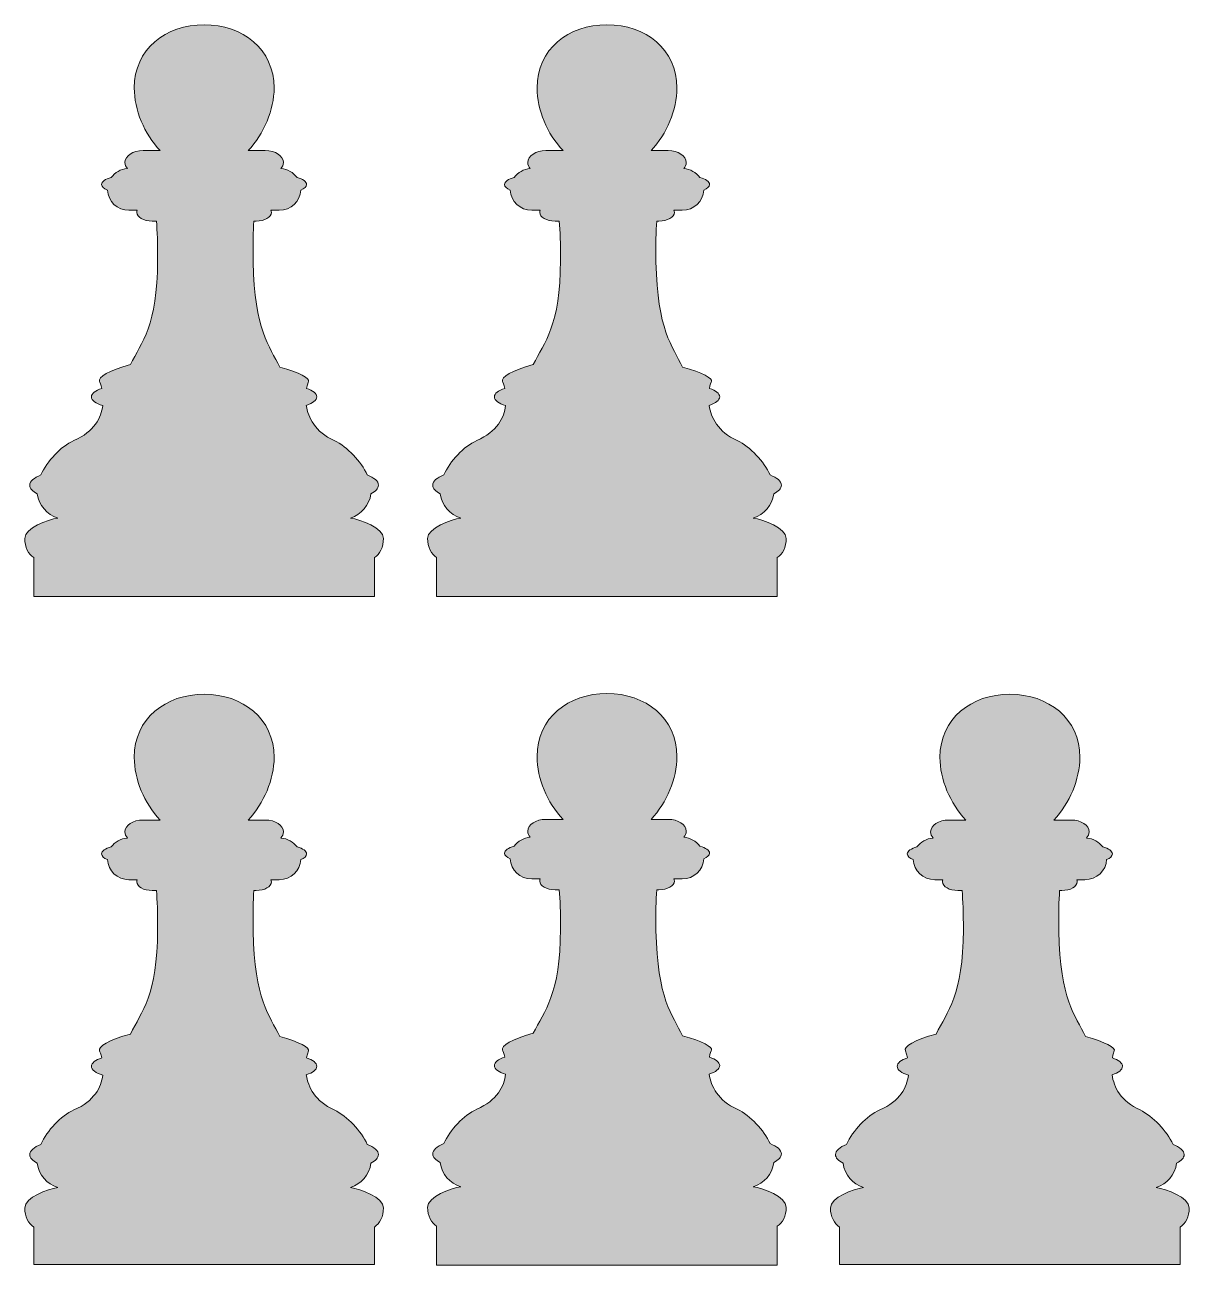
# Model space of a CAD drawing. Header units: inches. Extents: x 492 to 1331, y -1203 to -612.
# Drawn here: x 1212.7 to 1330.6, y -1193.5 to -1068 of the extents above; entities that cross this region are included whole.
import ezdxf

# ---------------------------------------------------------------- set-up
doc = ezdxf.new("R2010")
doc.units = ezdxf.units.IN
doc.header["$MEASUREMENT"] = 0
doc.layers.add('Layer 1', color=7, linetype='Continuous')

msp = doc.modelspace()

# ---------------------------------------------------------------- hatches: boundary and pattern name
at = {"layer": 'Layer 1'}
h = msp.add_hatch(color=7, dxfattribs=at)
h.dxf.hatch_style = 2
edge = h.paths.add_edge_path()
edge.add_spline(control_points=[(1249.03, -1119.92), (1249.03, -1118.88), (1246.71, -1118.01), (1245.68, -1117.86), (1246.78, -1117.53), (1247.6, -1116.57), (1247.76, -1115.41), (1248.24, -1115.16), (1248.52, -1114.86), (1248.52, -1114.54), (1248.52, -1114.14), (1248.09, -1113.78), (1247.39, -1113.5), (1246.75, -1112.12), (1245.4, -1110.68), (1244.05, -1110.02), (1242.1, -1109.14), (1241.41, -1107.71), (1241.22, -1106.46), (1241.87, -1106.25), (1242.28, -1105.94), (1242.28, -1105.6), (1242.28, -1105.27), (1241.88, -1104.96), (1241.25, -1104.75), (1241.32, -1104.37), (1241.41, -1104.11), (1241.45, -1104.04), (1241.62, -1103.76), (1240.54, -1103.13), (1238.53, -1102.59), (1237.5, -1100.46), (1235.97, -1098.87), (1235.84, -1091.94), (1235.81, -1090.19), (1235.84, -1088.84), (1235.91, -1087.81), (1235.91, -1087.81), (1236.14, -1087.81), (1236.14, -1087.81), (1237, -1087.81), (1237.69, -1087.42), (1237.69, -1086.93), (1237.69, -1086.86), (1237.67, -1086.79), (1237.64, -1086.72), (1237.64, -1086.72), (1238.48, -1086.72), (1238.48, -1086.72), (1239.66, -1086.72), (1240.63, -1085.81), (1240.67, -1084.68), (1241.03, -1084.53), (1241.25, -1084.33), (1241.25, -1084.11), (1241.25, -1083.82), (1240.87, -1083.56), (1240.28, -1083.4), (1239.91, -1082.9), (1239.32, -1082.55), (1238.65, -1082.5), (1238.8, -1082.32), (1238.9, -1082.12), (1238.9, -1081.89), (1238.9, -1081.22), (1238.08, -1080.68), (1237.07, -1080.68), (1237.07, -1080.68), (1235.33, -1080.68), (1235.33, -1080.68), (1236.93, -1078.99), (1237.96, -1076.56), (1237.96, -1074.34), (1237.96, -1070.43), (1234.79, -1067.95), (1230.88, -1067.95), (1226.97, -1067.95), (1223.8, -1070.43), (1223.8, -1074.34), (1223.8, -1076.56), (1224.82, -1078.99), (1226.42, -1080.68), (1226.42, -1080.68), (1224.69, -1080.68), (1224.69, -1080.68), (1223.68, -1080.68), (1222.86, -1081.22), (1222.86, -1081.89), (1222.86, -1082.12), (1222.95, -1082.32), (1223.11, -1082.5), (1222.43, -1082.55), (1221.84, -1082.9), (1221.47, -1083.4), (1220.89, -1083.56), (1220.5, -1083.82), (1220.5, -1084.11), (1220.5, -1084.33), (1220.72, -1084.53), (1221.09, -1084.68), (1221.13, -1085.81), (1222.09, -1086.72), (1223.27, -1086.72), (1223.27, -1086.72), (1224.11, -1086.72), (1224.11, -1086.72), (1224.08, -1086.79), (1224.06, -1086.86), (1224.06, -1086.93), (1224.06, -1087.42), (1224.76, -1087.81), (1225.62, -1087.81), (1225.62, -1087.81), (1226.04, -1087.81), (1226.04, -1087.81), (1226.13, -1088.81), (1226.18, -1090.11), (1226.17, -1091.78), (1226.14, -1098.43), (1224.54, -1100.07), (1223.41, -1102.34), (1221.21, -1102.9), (1220.11, -1103.64), (1220.3, -1104.04), (1220.33, -1104.11), (1220.44, -1104.37), (1220.52, -1104.75), (1219.88, -1104.96), (1219.47, -1105.26), (1219.47, -1105.6), (1219.47, -1105.96), (1219.92, -1106.28), (1220.61, -1106.49), (1220.46, -1107.71), (1219.77, -1109.11), (1217.7, -1110.02), (1216.35, -1110.61), (1215, -1112.1), (1214.35, -1113.5), (1213.66, -1113.78), (1213.23, -1114.14), (1213.23, -1114.54), (1213.23, -1114.86), (1213.52, -1115.16), (1213.99, -1115.41), (1214.15, -1116.57), (1214.97, -1117.53), (1216.07, -1117.86), (1215.05, -1118.01), (1212.72, -1118.88), (1212.72, -1119.92), (1212.72, -1120.8), (1213.1, -1121.55), (1213.64, -1121.86), (1213.64, -1121.86), (1213.64, -1125.8), (1213.64, -1125.8), (1213.64, -1125.8), (1248.12, -1125.8), (1248.12, -1125.8), (1248.12, -1125.8), (1248.12, -1121.86), (1248.12, -1121.86), (1248.65, -1121.55), (1249.03, -1120.8), (1249.03, -1119.92)], knot_values=[0, 0, 0, 0, 1, 1, 1, 2, 2, 2, 3, 3, 3, 4, 4, 4, 5, 5, 5, 6, 6, 6, 7, 7, 7, 8, 8, 8, 9, 9, 9, 10, 10, 10, 11, 11, 11, 12, 12, 12, 13, 13, 13, 14, 14, 14, 15, 15, 15, 16, 16, 16, 17, 17, 17, 18, 18, 18, 19, 19, 19, 20, 20, 20, 21, 21, 21, 22, 22, 22, 23, 23, 23, 24, 24, 24, 25, 25, 25, 26, 26, 26, 27, 27, 27, 28, 28, 28, 29, 29, 29, 30, 30, 30, 31, 31, 31, 32, 32, 32, 33, 33, 33, 34, 34, 34, 35, 35, 35, 36, 36, 36, 37, 37, 37, 38, 38, 38, 39, 39, 39, 40, 40, 40, 41, 41, 41, 42, 42, 42, 43, 43, 43, 44, 44, 44, 45, 45, 45, 46, 46, 46, 47, 47, 47, 48, 48, 48, 49, 49, 49, 50, 50, 50, 51, 51, 51, 52, 52, 52, 53, 53, 53, 54, 54, 54, 55, 55, 55, 55], degree=3, periodic=1)
h = msp.add_hatch(color=7, dxfattribs=at)
h.dxf.hatch_style = 2
edge = h.paths.add_edge_path()
edge.add_spline(control_points=[(1289.8, -1119.92), (1289.8, -1118.88), (1287.48, -1118.01), (1286.46, -1117.86), (1287.56, -1117.53), (1288.38, -1116.57), (1288.54, -1115.41), (1289.01, -1115.16), (1289.3, -1114.86), (1289.3, -1114.54), (1289.3, -1114.14), (1288.87, -1113.78), (1288.17, -1113.5), (1287.52, -1112.12), (1286.18, -1110.68), (1284.83, -1110.02), (1282.88, -1109.14), (1282.18, -1107.71), (1282, -1106.46), (1282.65, -1106.25), (1283.06, -1105.94), (1283.06, -1105.6), (1283.06, -1105.27), (1282.66, -1104.96), (1282.02, -1104.75), (1282.09, -1104.37), (1282.18, -1104.11), (1282.23, -1104.04), (1282.39, -1103.76), (1281.32, -1103.13), (1279.3, -1102.59), (1278.28, -1100.46), (1276.74, -1098.87), (1276.61, -1091.94), (1276.58, -1090.19), (1276.61, -1088.84), (1276.69, -1087.81), (1276.69, -1087.81), (1276.91, -1087.81), (1276.91, -1087.81), (1277.77, -1087.81), (1278.47, -1087.42), (1278.47, -1086.93), (1278.47, -1086.86), (1278.45, -1086.79), (1278.42, -1086.72), (1278.42, -1086.72), (1279.25, -1086.72), (1279.25, -1086.72), (1280.44, -1086.72), (1281.4, -1085.81), (1281.44, -1084.68), (1281.81, -1084.53), (1282.03, -1084.33), (1282.03, -1084.11), (1282.03, -1083.82), (1281.64, -1083.56), (1281.06, -1083.4), (1280.69, -1082.9), (1280.1, -1082.55), (1279.42, -1082.5), (1279.58, -1082.32), (1279.67, -1082.12), (1279.67, -1081.89), (1279.67, -1081.22), (1278.85, -1080.68), (1277.84, -1080.68), (1277.84, -1080.68), (1276.11, -1080.68), (1276.11, -1080.68), (1277.71, -1078.99), (1278.73, -1076.56), (1278.73, -1074.34), (1278.73, -1070.43), (1275.56, -1067.95), (1271.65, -1067.95), (1267.74, -1067.95), (1264.57, -1070.43), (1264.57, -1074.34), (1264.57, -1076.56), (1265.6, -1078.99), (1267.2, -1080.68), (1267.2, -1080.68), (1265.46, -1080.68), (1265.46, -1080.68), (1264.45, -1080.68), (1263.63, -1081.22), (1263.63, -1081.89), (1263.63, -1082.12), (1263.73, -1082.32), (1263.88, -1082.5), (1263.21, -1082.55), (1262.62, -1082.9), (1262.25, -1083.4), (1261.66, -1083.56), (1261.28, -1083.82), (1261.28, -1084.11), (1261.28, -1084.33), (1261.5, -1084.53), (1261.86, -1084.68), (1261.9, -1085.81), (1262.87, -1086.72), (1264.05, -1086.72), (1264.05, -1086.72), (1264.89, -1086.72), (1264.89, -1086.72), (1264.85, -1086.79), (1264.84, -1086.86), (1264.84, -1086.93), (1264.84, -1087.42), (1265.53, -1087.81), (1266.39, -1087.81), (1266.39, -1087.81), (1266.82, -1087.81), (1266.82, -1087.81), (1266.91, -1088.81), (1266.96, -1090.11), (1266.95, -1091.78), (1266.92, -1098.43), (1265.32, -1100.07), (1264.19, -1102.34), (1261.99, -1102.9), (1260.88, -1103.64), (1261.08, -1104.04), (1261.11, -1104.11), (1261.21, -1104.37), (1261.3, -1104.75), (1260.65, -1104.96), (1260.25, -1105.26), (1260.25, -1105.6), (1260.25, -1105.96), (1260.69, -1106.28), (1261.39, -1106.49), (1261.24, -1107.71), (1260.55, -1109.11), (1258.48, -1110.02), (1257.13, -1110.61), (1255.77, -1112.1), (1255.13, -1113.5), (1254.43, -1113.78), (1254.01, -1114.14), (1254.01, -1114.54), (1254.01, -1114.86), (1254.29, -1115.16), (1254.77, -1115.41), (1254.93, -1116.57), (1255.75, -1117.53), (1256.85, -1117.86), (1255.82, -1118.01), (1253.5, -1118.88), (1253.5, -1119.92), (1253.5, -1120.8), (1253.88, -1121.55), (1254.41, -1121.86), (1254.41, -1121.86), (1254.41, -1125.8), (1254.41, -1125.8), (1254.41, -1125.8), (1288.89, -1125.8), (1288.89, -1125.8), (1288.89, -1125.8), (1288.89, -1121.86), (1288.89, -1121.86), (1289.43, -1121.55), (1289.8, -1120.8), (1289.8, -1119.92)], knot_values=[0, 0, 0, 0, 1, 1, 1, 2, 2, 2, 3, 3, 3, 4, 4, 4, 5, 5, 5, 6, 6, 6, 7, 7, 7, 8, 8, 8, 9, 9, 9, 10, 10, 10, 11, 11, 11, 12, 12, 12, 13, 13, 13, 14, 14, 14, 15, 15, 15, 16, 16, 16, 17, 17, 17, 18, 18, 18, 19, 19, 19, 20, 20, 20, 21, 21, 21, 22, 22, 22, 23, 23, 23, 24, 24, 24, 25, 25, 25, 26, 26, 26, 27, 27, 27, 28, 28, 28, 29, 29, 29, 30, 30, 30, 31, 31, 31, 32, 32, 32, 33, 33, 33, 34, 34, 34, 35, 35, 35, 36, 36, 36, 37, 37, 37, 38, 38, 38, 39, 39, 39, 40, 40, 40, 41, 41, 41, 42, 42, 42, 43, 43, 43, 44, 44, 44, 45, 45, 45, 46, 46, 46, 47, 47, 47, 48, 48, 48, 49, 49, 49, 50, 50, 50, 51, 51, 51, 52, 52, 52, 53, 53, 53, 54, 54, 54, 55, 55, 55, 55], degree=3, periodic=1)
h = msp.add_hatch(color=7, dxfattribs=at)
h.dxf.hatch_style = 2
edge = h.paths.add_edge_path()
edge.add_spline(control_points=[(1249.03, -1187.66), (1249.03, -1186.62), (1246.7, -1185.75), (1245.68, -1185.6), (1246.78, -1185.27), (1247.6, -1184.31), (1247.76, -1183.15), (1248.24, -1182.9), (1248.52, -1182.6), (1248.52, -1182.28), (1248.52, -1181.88), (1248.09, -1181.52), (1247.39, -1181.24), (1246.75, -1179.86), (1245.4, -1178.42), (1244.05, -1177.76), (1242.1, -1176.88), (1241.41, -1175.45), (1241.22, -1174.2), (1241.87, -1173.99), (1242.28, -1173.68), (1242.28, -1173.34), (1242.28, -1173), (1241.88, -1172.7), (1241.25, -1172.49), (1241.32, -1172.11), (1241.41, -1171.85), (1241.45, -1171.78), (1241.62, -1171.49), (1240.54, -1170.87), (1238.53, -1170.33), (1237.5, -1168.2), (1235.97, -1166.61), (1235.84, -1159.68), (1235.81, -1157.93), (1235.84, -1156.58), (1235.91, -1155.55), (1235.91, -1155.55), (1236.14, -1155.55), (1236.14, -1155.55), (1237, -1155.55), (1237.69, -1155.16), (1237.69, -1154.67), (1237.69, -1154.6), (1237.67, -1154.53), (1237.64, -1154.46), (1237.64, -1154.46), (1238.48, -1154.46), (1238.48, -1154.46), (1239.66, -1154.46), (1240.63, -1153.55), (1240.67, -1152.42), (1241.03, -1152.27), (1241.25, -1152.07), (1241.25, -1151.85), (1241.25, -1151.56), (1240.87, -1151.3), (1240.28, -1151.14), (1239.91, -1150.64), (1239.32, -1150.29), (1238.65, -1150.24), (1238.8, -1150.06), (1238.9, -1149.85), (1238.9, -1149.63), (1238.9, -1148.96), (1238.08, -1148.42), (1237.07, -1148.42), (1237.07, -1148.42), (1235.33, -1148.42), (1235.33, -1148.42), (1236.93, -1146.73), (1237.96, -1144.3), (1237.96, -1142.08), (1237.96, -1138.17), (1234.79, -1135.69), (1230.88, -1135.69), (1226.97, -1135.69), (1223.8, -1138.17), (1223.8, -1142.08), (1223.8, -1144.3), (1224.82, -1146.73), (1226.42, -1148.42), (1226.42, -1148.42), (1224.69, -1148.42), (1224.69, -1148.42), (1223.68, -1148.42), (1222.86, -1148.96), (1222.86, -1149.63), (1222.86, -1149.85), (1222.95, -1150.06), (1223.11, -1150.24), (1222.43, -1150.29), (1221.84, -1150.64), (1221.47, -1151.14), (1220.89, -1151.3), (1220.5, -1151.56), (1220.5, -1151.85), (1220.5, -1152.07), (1220.72, -1152.27), (1221.09, -1152.42), (1221.13, -1153.55), (1222.09, -1154.46), (1223.27, -1154.46), (1223.27, -1154.46), (1224.11, -1154.46), (1224.11, -1154.46), (1224.08, -1154.53), (1224.06, -1154.6), (1224.06, -1154.67), (1224.06, -1155.16), (1224.76, -1155.55), (1225.62, -1155.55), (1225.62, -1155.55), (1226.04, -1155.55), (1226.04, -1155.55), (1226.13, -1156.55), (1226.18, -1157.85), (1226.17, -1159.52), (1226.14, -1166.17), (1224.54, -1167.81), (1223.41, -1170.08), (1221.21, -1170.64), (1220.11, -1171.38), (1220.3, -1171.78), (1220.33, -1171.85), (1220.44, -1172.11), (1220.52, -1172.49), (1219.88, -1172.7), (1219.47, -1173), (1219.47, -1173.34), (1219.47, -1173.7), (1219.92, -1174.02), (1220.61, -1174.23), (1220.46, -1175.45), (1219.77, -1176.85), (1217.7, -1177.76), (1216.35, -1178.35), (1215, -1179.84), (1214.35, -1181.24), (1213.66, -1181.52), (1213.23, -1181.88), (1213.23, -1182.28), (1213.23, -1182.6), (1213.52, -1182.9), (1213.99, -1183.15), (1214.15, -1184.31), (1214.97, -1185.27), (1216.07, -1185.6), (1215.05, -1185.75), (1212.72, -1186.62), (1212.72, -1187.66), (1212.72, -1188.54), (1213.1, -1189.29), (1213.64, -1189.6), (1213.64, -1189.6), (1213.64, -1193.39), (1213.64, -1193.39), (1213.64, -1193.39), (1248.11, -1193.39), (1248.11, -1193.39), (1248.11, -1193.39), (1248.11, -1189.6), (1248.11, -1189.6), (1248.65, -1189.29), (1249.03, -1188.54), (1249.03, -1187.66)], knot_values=[0, 0, 0, 0, 1, 1, 1, 2, 2, 2, 3, 3, 3, 4, 4, 4, 5, 5, 5, 6, 6, 6, 7, 7, 7, 8, 8, 8, 9, 9, 9, 10, 10, 10, 11, 11, 11, 12, 12, 12, 13, 13, 13, 14, 14, 14, 15, 15, 15, 16, 16, 16, 17, 17, 17, 18, 18, 18, 19, 19, 19, 20, 20, 20, 21, 21, 21, 22, 22, 22, 23, 23, 23, 24, 24, 24, 25, 25, 25, 26, 26, 26, 27, 27, 27, 28, 28, 28, 29, 29, 29, 30, 30, 30, 31, 31, 31, 32, 32, 32, 33, 33, 33, 34, 34, 34, 35, 35, 35, 36, 36, 36, 37, 37, 37, 38, 38, 38, 39, 39, 39, 40, 40, 40, 41, 41, 41, 42, 42, 42, 43, 43, 43, 44, 44, 44, 45, 45, 45, 46, 46, 46, 47, 47, 47, 48, 48, 48, 49, 49, 49, 50, 50, 50, 51, 51, 51, 52, 52, 52, 53, 53, 53, 54, 54, 54, 55, 55, 55, 55], degree=3, periodic=1)
h = msp.add_hatch(color=7, dxfattribs=at)
h.dxf.hatch_style = 2
edge = h.paths.add_edge_path()
edge.add_spline(control_points=[(1289.8, -1187.59), (1289.8, -1186.54), (1287.48, -1185.68), (1286.46, -1185.53), (1287.55, -1185.19), (1288.38, -1184.24), (1288.54, -1183.08), (1289.01, -1182.82), (1289.3, -1182.52), (1289.3, -1182.2), (1289.3, -1181.81), (1288.87, -1181.44), (1288.17, -1181.16), (1287.52, -1179.79), (1286.18, -1178.34), (1284.83, -1177.68), (1282.88, -1176.8), (1282.18, -1175.37), (1282, -1174.13), (1282.65, -1173.91), (1283.06, -1173.61), (1283.06, -1173.27), (1283.06, -1172.93), (1282.66, -1172.63), (1282.02, -1172.42), (1282.09, -1172.03), (1282.18, -1171.77), (1282.23, -1171.7), (1282.39, -1171.42), (1281.32, -1170.8), (1279.3, -1170.25), (1278.28, -1168.13), (1276.74, -1166.54), (1276.61, -1159.61), (1276.58, -1157.86), (1276.61, -1156.51), (1276.69, -1155.48), (1276.69, -1155.48), (1276.91, -1155.48), (1276.91, -1155.48), (1277.77, -1155.48), (1278.47, -1155.08), (1278.47, -1154.6), (1278.47, -1154.52), (1278.45, -1154.45), (1278.42, -1154.38), (1278.42, -1154.38), (1279.25, -1154.38), (1279.25, -1154.38), (1280.44, -1154.38), (1281.4, -1153.48), (1281.44, -1152.35), (1281.81, -1152.19), (1282.03, -1151.99), (1282.03, -1151.77), (1282.03, -1151.48), (1281.64, -1151.23), (1281.06, -1151.07), (1280.69, -1150.56), (1280.1, -1150.22), (1279.42, -1150.17), (1279.58, -1149.99), (1279.67, -1149.78), (1279.67, -1149.56), (1279.67, -1148.89), (1278.85, -1148.35), (1277.84, -1148.35), (1277.84, -1148.35), (1276.11, -1148.35), (1276.11, -1148.35), (1277.71, -1146.66), (1278.73, -1144.23), (1278.73, -1142), (1278.73, -1138.09), (1275.56, -1135.62), (1271.65, -1135.62), (1267.74, -1135.62), (1264.57, -1138.09), (1264.57, -1142), (1264.57, -1144.23), (1265.6, -1146.66), (1267.2, -1148.35), (1267.2, -1148.35), (1265.46, -1148.35), (1265.46, -1148.35), (1264.45, -1148.35), (1263.63, -1148.89), (1263.63, -1149.56), (1263.63, -1149.78), (1263.73, -1149.99), (1263.88, -1150.17), (1263.21, -1150.22), (1262.61, -1150.56), (1262.25, -1151.07), (1261.66, -1151.23), (1261.28, -1151.48), (1261.28, -1151.77), (1261.28, -1151.99), (1261.5, -1152.19), (1261.86, -1152.35), (1261.9, -1153.48), (1262.86, -1154.38), (1264.05, -1154.38), (1264.05, -1154.38), (1264.89, -1154.38), (1264.89, -1154.38), (1264.86, -1154.45), (1264.84, -1154.52), (1264.84, -1154.6), (1264.84, -1155.08), (1265.53, -1155.48), (1266.39, -1155.48), (1266.39, -1155.48), (1266.82, -1155.48), (1266.82, -1155.48), (1266.91, -1156.48), (1266.96, -1157.77), (1266.95, -1159.44), (1266.92, -1166.09), (1265.32, -1167.74), (1264.19, -1170), (1261.99, -1170.56), (1260.88, -1171.31), (1261.08, -1171.7), (1261.11, -1171.77), (1261.21, -1172.03), (1261.3, -1172.41), (1260.65, -1172.62), (1260.25, -1172.93), (1260.25, -1173.27), (1260.25, -1173.62), (1260.69, -1173.94), (1261.39, -1174.15), (1261.24, -1175.37), (1260.55, -1176.78), (1258.48, -1177.68), (1257.13, -1178.28), (1255.77, -1179.76), (1255.13, -1181.16), (1254.43, -1181.45), (1254.01, -1181.81), (1254.01, -1182.2), (1254.01, -1182.52), (1254.29, -1182.82), (1254.77, -1183.08), (1254.93, -1184.24), (1255.75, -1185.19), (1256.85, -1185.53), (1255.82, -1185.68), (1253.5, -1186.54), (1253.5, -1187.59), (1253.5, -1188.47), (1253.88, -1189.22), (1254.41, -1189.52), (1254.41, -1189.52), (1254.41, -1193.46), (1254.41, -1193.46), (1254.41, -1193.46), (1288.89, -1193.46), (1288.89, -1193.46), (1288.89, -1193.46), (1288.89, -1189.52), (1288.89, -1189.52), (1289.43, -1189.22), (1289.8, -1188.47), (1289.8, -1187.59)], knot_values=[0, 0, 0, 0, 1, 1, 1, 2, 2, 2, 3, 3, 3, 4, 4, 4, 5, 5, 5, 6, 6, 6, 7, 7, 7, 8, 8, 8, 9, 9, 9, 10, 10, 10, 11, 11, 11, 12, 12, 12, 13, 13, 13, 14, 14, 14, 15, 15, 15, 16, 16, 16, 17, 17, 17, 18, 18, 18, 19, 19, 19, 20, 20, 20, 21, 21, 21, 22, 22, 22, 23, 23, 23, 24, 24, 24, 25, 25, 25, 26, 26, 26, 27, 27, 27, 28, 28, 28, 29, 29, 29, 30, 30, 30, 31, 31, 31, 32, 32, 32, 33, 33, 33, 34, 34, 34, 35, 35, 35, 36, 36, 36, 37, 37, 37, 38, 38, 38, 39, 39, 39, 40, 40, 40, 41, 41, 41, 42, 42, 42, 43, 43, 43, 44, 44, 44, 45, 45, 45, 46, 46, 46, 47, 47, 47, 48, 48, 48, 49, 49, 49, 50, 50, 50, 51, 51, 51, 52, 52, 52, 53, 53, 53, 54, 54, 54, 55, 55, 55, 55], degree=3, periodic=1)
h = msp.add_hatch(color=7, dxfattribs=at)
h.dxf.hatch_style = 2
edge = h.paths.add_edge_path()
edge.add_spline(control_points=[(1330.58, -1187.66), (1330.58, -1186.62), (1328.26, -1185.75), (1327.23, -1185.6), (1328.33, -1185.27), (1329.15, -1184.31), (1329.31, -1183.15), (1329.79, -1182.9), (1330.07, -1182.6), (1330.07, -1182.28), (1330.07, -1181.88), (1329.64, -1181.52), (1328.94, -1181.24), (1328.3, -1179.86), (1326.95, -1178.42), (1325.6, -1177.76), (1323.65, -1176.88), (1322.96, -1175.45), (1322.77, -1174.2), (1323.42, -1173.99), (1323.83, -1173.68), (1323.83, -1173.34), (1323.83, -1173), (1323.43, -1172.7), (1322.8, -1172.49), (1322.87, -1172.11), (1322.96, -1171.85), (1323, -1171.78), (1323.17, -1171.49), (1322.09, -1170.87), (1320.08, -1170.33), (1319.05, -1168.2), (1317.52, -1166.61), (1317.39, -1159.68), (1317.36, -1157.93), (1317.39, -1156.58), (1317.46, -1155.55), (1317.46, -1155.55), (1317.69, -1155.55), (1317.69, -1155.55), (1318.55, -1155.55), (1319.24, -1155.16), (1319.24, -1154.67), (1319.24, -1154.6), (1319.22, -1154.53), (1319.19, -1154.46), (1319.19, -1154.46), (1320.03, -1154.46), (1320.03, -1154.46), (1321.21, -1154.46), (1322.18, -1153.55), (1322.22, -1152.42), (1322.58, -1152.27), (1322.8, -1152.07), (1322.8, -1151.85), (1322.8, -1151.56), (1322.42, -1151.3), (1321.83, -1151.14), (1321.46, -1150.64), (1320.87, -1150.29), (1320.2, -1150.24), (1320.35, -1150.06), (1320.45, -1149.85), (1320.45, -1149.63), (1320.45, -1148.96), (1319.63, -1148.42), (1318.62, -1148.42), (1318.62, -1148.42), (1316.88, -1148.42), (1316.88, -1148.42), (1318.48, -1146.73), (1319.51, -1144.3), (1319.51, -1142.08), (1319.51, -1138.17), (1316.34, -1135.69), (1312.43, -1135.69), (1308.52, -1135.69), (1305.35, -1138.17), (1305.35, -1142.08), (1305.35, -1144.3), (1306.37, -1146.73), (1307.97, -1148.42), (1307.97, -1148.42), (1306.24, -1148.42), (1306.24, -1148.42), (1305.23, -1148.42), (1304.41, -1148.96), (1304.41, -1149.63), (1304.41, -1149.85), (1304.5, -1150.06), (1304.66, -1150.24), (1303.98, -1150.29), (1303.39, -1150.64), (1303.02, -1151.14), (1302.44, -1151.3), (1302.05, -1151.56), (1302.05, -1151.85), (1302.05, -1152.07), (1302.27, -1152.27), (1302.64, -1152.42), (1302.68, -1153.55), (1303.64, -1154.46), (1304.82, -1154.46), (1304.82, -1154.46), (1305.66, -1154.46), (1305.66, -1154.46), (1305.63, -1154.53), (1305.61, -1154.6), (1305.61, -1154.67), (1305.61, -1155.16), (1306.31, -1155.55), (1307.17, -1155.55), (1307.17, -1155.55), (1307.59, -1155.55), (1307.59, -1155.55), (1307.68, -1156.55), (1307.73, -1157.85), (1307.72, -1159.52), (1307.69, -1166.17), (1306.09, -1167.81), (1304.96, -1170.08), (1302.76, -1170.64), (1301.66, -1171.38), (1301.85, -1171.78), (1301.88, -1171.85), (1301.99, -1172.11), (1302.07, -1172.49), (1301.43, -1172.7), (1301.02, -1173), (1301.02, -1173.34), (1301.02, -1173.7), (1301.47, -1174.02), (1302.16, -1174.23), (1302.01, -1175.45), (1301.32, -1176.85), (1299.25, -1177.76), (1297.9, -1178.35), (1296.55, -1179.84), (1295.9, -1181.24), (1295.21, -1181.52), (1294.78, -1181.88), (1294.78, -1182.28), (1294.78, -1182.6), (1295.07, -1182.9), (1295.54, -1183.15), (1295.7, -1184.31), (1296.52, -1185.27), (1297.62, -1185.6), (1296.6, -1185.75), (1294.27, -1186.62), (1294.27, -1187.66), (1294.27, -1188.54), (1294.65, -1189.29), (1295.19, -1189.6), (1295.19, -1189.6), (1295.19, -1193.39), (1295.19, -1193.39), (1295.19, -1193.39), (1329.67, -1193.39), (1329.67, -1193.39), (1329.67, -1193.39), (1329.67, -1189.6), (1329.67, -1189.6), (1330.2, -1189.29), (1330.58, -1188.54), (1330.58, -1187.66)], knot_values=[0, 0, 0, 0, 1, 1, 1, 2, 2, 2, 3, 3, 3, 4, 4, 4, 5, 5, 5, 6, 6, 6, 7, 7, 7, 8, 8, 8, 9, 9, 9, 10, 10, 10, 11, 11, 11, 12, 12, 12, 13, 13, 13, 14, 14, 14, 15, 15, 15, 16, 16, 16, 17, 17, 17, 18, 18, 18, 19, 19, 19, 20, 20, 20, 21, 21, 21, 22, 22, 22, 23, 23, 23, 24, 24, 24, 25, 25, 25, 26, 26, 26, 27, 27, 27, 28, 28, 28, 29, 29, 29, 30, 30, 30, 31, 31, 31, 32, 32, 32, 33, 33, 33, 34, 34, 34, 35, 35, 35, 36, 36, 36, 37, 37, 37, 38, 38, 38, 39, 39, 39, 40, 40, 40, 41, 41, 41, 42, 42, 42, 43, 43, 43, 44, 44, 44, 45, 45, 45, 46, 46, 46, 47, 47, 47, 48, 48, 48, 49, 49, 49, 50, 50, 50, 51, 51, 51, 52, 52, 52, 53, 53, 53, 54, 54, 54, 55, 55, 55, 55], degree=3, periodic=1)

# ---------------------------------------------------------------- linework, layer by layer
at = {"layer": 'Layer 1', "lineweight": 0}
for points in [[(1249.03, -1119.92), (1249.03, -1118.88), (1246.71, -1118.01), (1245.68, -1117.86), (1246.78, -1117.53), (1247.6, -1116.57), (1247.76, -1115.41), (1248.24, -1115.16), (1248.52, -1114.86), (1248.52, -1114.54), (1248.52, -1114.14), (1248.09, -1113.78), (1247.39, -1113.5), (1246.75, -1112.12), (1245.4, -1110.68), (1244.05, -1110.02), (1242.1, -1109.14), (1241.41, -1107.71), (1241.22, -1106.46), (1241.87, -1106.25), (1242.28, -1105.94), (1242.28, -1105.6), (1242.28, -1105.27), (1241.88, -1104.96), (1241.25, -1104.75), (1241.32, -1104.37), (1241.41, -1104.11), (1241.45, -1104.04), (1241.62, -1103.76), (1240.54, -1103.13), (1238.53, -1102.59), (1237.5, -1100.46), (1235.97, -1098.87), (1235.84, -1091.94), (1235.81, -1090.19), (1235.84, -1088.84), (1235.91, -1087.81), (1235.91, -1087.81), (1236.14, -1087.81), (1236.14, -1087.81), (1237, -1087.81), (1237.69, -1087.42), (1237.69, -1086.93), (1237.69, -1086.86), (1237.67, -1086.79), (1237.64, -1086.72), (1237.64, -1086.72), (1238.48, -1086.72), (1238.48, -1086.72), (1239.66, -1086.72), (1240.63, -1085.81), (1240.67, -1084.68), (1241.03, -1084.53), (1241.25, -1084.33), (1241.25, -1084.11), (1241.25, -1083.82), (1240.87, -1083.56), (1240.28, -1083.4), (1239.91, -1082.9), (1239.32, -1082.55), (1238.65, -1082.5), (1238.8, -1082.32), (1238.9, -1082.12), (1238.9, -1081.89), (1238.9, -1081.22), (1238.08, -1080.68), (1237.07, -1080.68), (1237.07, -1080.68), (1235.33, -1080.68), (1235.33, -1080.68), (1236.93, -1078.99), (1237.96, -1076.56), (1237.96, -1074.34), (1237.96, -1070.43), (1234.79, -1067.95), (1230.88, -1067.95), (1226.97, -1067.95), (1223.8, -1070.43), (1223.8, -1074.34), (1223.8, -1076.56), (1224.82, -1078.99), (1226.42, -1080.68), (1226.42, -1080.68), (1224.69, -1080.68), (1224.69, -1080.68), (1223.68, -1080.68), (1222.86, -1081.22), (1222.86, -1081.89), (1222.86, -1082.12), (1222.95, -1082.32), (1223.11, -1082.5), (1222.43, -1082.55), (1221.84, -1082.9), (1221.47, -1083.4), (1220.89, -1083.56), (1220.5, -1083.82), (1220.5, -1084.11), (1220.5, -1084.33), (1220.72, -1084.53), (1221.09, -1084.68), (1221.13, -1085.81), (1222.09, -1086.72), (1223.27, -1086.72), (1223.27, -1086.72), (1224.11, -1086.72), (1224.11, -1086.72), (1224.08, -1086.79), (1224.06, -1086.86), (1224.06, -1086.93), (1224.06, -1087.42), (1224.76, -1087.81), (1225.62, -1087.81), (1225.62, -1087.81), (1226.04, -1087.81), (1226.04, -1087.81), (1226.13, -1088.81), (1226.18, -1090.11), (1226.17, -1091.78), (1226.14, -1098.43), (1224.54, -1100.07), (1223.41, -1102.34), (1221.21, -1102.9), (1220.11, -1103.64), (1220.3, -1104.04), (1220.33, -1104.11), (1220.44, -1104.37), (1220.52, -1104.75), (1219.88, -1104.96), (1219.47, -1105.26), (1219.47, -1105.6), (1219.47, -1105.96), (1219.92, -1106.28), (1220.61, -1106.49), (1220.46, -1107.71), (1219.77, -1109.11), (1217.7, -1110.02), (1216.35, -1110.61), (1215, -1112.1), (1214.35, -1113.5), (1213.66, -1113.78), (1213.23, -1114.14), (1213.23, -1114.54), (1213.23, -1114.86), (1213.52, -1115.16), (1213.99, -1115.41), (1214.15, -1116.57), (1214.97, -1117.53), (1216.07, -1117.86), (1215.05, -1118.01), (1212.72, -1118.88), (1212.72, -1119.92), (1212.72, -1120.8), (1213.1, -1121.55), (1213.64, -1121.86), (1213.64, -1121.86), (1213.64, -1125.8), (1213.64, -1125.8), (1213.64, -1125.8), (1248.12, -1125.8), (1248.12, -1125.8), (1248.12, -1125.8), (1248.12, -1121.86), (1248.12, -1121.86), (1248.65, -1121.55), (1249.03, -1120.8), (1249.03, -1119.92)], [(1289.8, -1119.92), (1289.8, -1118.88), (1287.48, -1118.01), (1286.46, -1117.86), (1287.56, -1117.53), (1288.38, -1116.57), (1288.54, -1115.41), (1289.01, -1115.16), (1289.3, -1114.86), (1289.3, -1114.54), (1289.3, -1114.14), (1288.87, -1113.78), (1288.17, -1113.5), (1287.52, -1112.12), (1286.18, -1110.68), (1284.83, -1110.02), (1282.88, -1109.14), (1282.18, -1107.71), (1282, -1106.46), (1282.65, -1106.25), (1283.06, -1105.94), (1283.06, -1105.6), (1283.06, -1105.27), (1282.66, -1104.96), (1282.02, -1104.75), (1282.09, -1104.37), (1282.18, -1104.11), (1282.23, -1104.04), (1282.39, -1103.76), (1281.32, -1103.13), (1279.3, -1102.59), (1278.28, -1100.46), (1276.74, -1098.87), (1276.61, -1091.94), (1276.58, -1090.19), (1276.61, -1088.84), (1276.69, -1087.81), (1276.69, -1087.81), (1276.91, -1087.81), (1276.91, -1087.81), (1277.77, -1087.81), (1278.47, -1087.42), (1278.47, -1086.93), (1278.47, -1086.86), (1278.45, -1086.79), (1278.42, -1086.72), (1278.42, -1086.72), (1279.25, -1086.72), (1279.25, -1086.72), (1280.44, -1086.72), (1281.4, -1085.81), (1281.44, -1084.68), (1281.81, -1084.53), (1282.03, -1084.33), (1282.03, -1084.11), (1282.03, -1083.82), (1281.64, -1083.56), (1281.06, -1083.4), (1280.69, -1082.9), (1280.1, -1082.55), (1279.42, -1082.5), (1279.58, -1082.32), (1279.67, -1082.12), (1279.67, -1081.89), (1279.67, -1081.22), (1278.85, -1080.68), (1277.84, -1080.68), (1277.84, -1080.68), (1276.11, -1080.68), (1276.11, -1080.68), (1277.71, -1078.99), (1278.73, -1076.56), (1278.73, -1074.34), (1278.73, -1070.43), (1275.56, -1067.95), (1271.65, -1067.95), (1267.74, -1067.95), (1264.57, -1070.43), (1264.57, -1074.34), (1264.57, -1076.56), (1265.6, -1078.99), (1267.2, -1080.68), (1267.2, -1080.68), (1265.46, -1080.68), (1265.46, -1080.68), (1264.45, -1080.68), (1263.63, -1081.22), (1263.63, -1081.89), (1263.63, -1082.12), (1263.73, -1082.32), (1263.88, -1082.5), (1263.21, -1082.55), (1262.62, -1082.9), (1262.25, -1083.4), (1261.66, -1083.56), (1261.28, -1083.82), (1261.28, -1084.11), (1261.28, -1084.33), (1261.5, -1084.53), (1261.86, -1084.68), (1261.9, -1085.81), (1262.87, -1086.72), (1264.05, -1086.72), (1264.05, -1086.72), (1264.89, -1086.72), (1264.89, -1086.72), (1264.85, -1086.79), (1264.84, -1086.86), (1264.84, -1086.93), (1264.84, -1087.42), (1265.53, -1087.81), (1266.39, -1087.81), (1266.39, -1087.81), (1266.82, -1087.81), (1266.82, -1087.81), (1266.91, -1088.81), (1266.96, -1090.11), (1266.95, -1091.78), (1266.92, -1098.43), (1265.32, -1100.07), (1264.19, -1102.34), (1261.99, -1102.9), (1260.88, -1103.64), (1261.08, -1104.04), (1261.11, -1104.11), (1261.21, -1104.37), (1261.3, -1104.75), (1260.65, -1104.96), (1260.25, -1105.26), (1260.25, -1105.6), (1260.25, -1105.96), (1260.69, -1106.28), (1261.39, -1106.49), (1261.24, -1107.71), (1260.55, -1109.11), (1258.48, -1110.02), (1257.13, -1110.61), (1255.77, -1112.1), (1255.13, -1113.5), (1254.43, -1113.78), (1254.01, -1114.14), (1254.01, -1114.54), (1254.01, -1114.86), (1254.29, -1115.16), (1254.77, -1115.41), (1254.93, -1116.57), (1255.75, -1117.53), (1256.85, -1117.86), (1255.82, -1118.01), (1253.5, -1118.88), (1253.5, -1119.92), (1253.5, -1120.8), (1253.88, -1121.55), (1254.41, -1121.86), (1254.41, -1121.86), (1254.41, -1125.8), (1254.41, -1125.8), (1254.41, -1125.8), (1288.89, -1125.8), (1288.89, -1125.8), (1288.89, -1125.8), (1288.89, -1121.86), (1288.89, -1121.86), (1289.43, -1121.55), (1289.8, -1120.8), (1289.8, -1119.92)], [(1249.03, -1187.66), (1249.03, -1186.62), (1246.7, -1185.75), (1245.68, -1185.6), (1246.78, -1185.27), (1247.6, -1184.31), (1247.76, -1183.15), (1248.24, -1182.9), (1248.52, -1182.6), (1248.52, -1182.28), (1248.52, -1181.88), (1248.09, -1181.52), (1247.39, -1181.24), (1246.75, -1179.86), (1245.4, -1178.42), (1244.05, -1177.76), (1242.1, -1176.88), (1241.41, -1175.45), (1241.22, -1174.2), (1241.87, -1173.99), (1242.28, -1173.68), (1242.28, -1173.34), (1242.28, -1173), (1241.88, -1172.7), (1241.25, -1172.49), (1241.32, -1172.11), (1241.41, -1171.85), (1241.45, -1171.78), (1241.62, -1171.49), (1240.54, -1170.87), (1238.53, -1170.33), (1237.5, -1168.2), (1235.97, -1166.61), (1235.84, -1159.68), (1235.81, -1157.93), (1235.84, -1156.58), (1235.91, -1155.55), (1235.91, -1155.55), (1236.14, -1155.55), (1236.14, -1155.55), (1237, -1155.55), (1237.69, -1155.16), (1237.69, -1154.67), (1237.69, -1154.6), (1237.67, -1154.53), (1237.64, -1154.46), (1237.64, -1154.46), (1238.48, -1154.46), (1238.48, -1154.46), (1239.66, -1154.46), (1240.63, -1153.55), (1240.67, -1152.42), (1241.03, -1152.27), (1241.25, -1152.07), (1241.25, -1151.85), (1241.25, -1151.56), (1240.87, -1151.3), (1240.28, -1151.14), (1239.91, -1150.64), (1239.32, -1150.29), (1238.65, -1150.24), (1238.8, -1150.06), (1238.9, -1149.85), (1238.9, -1149.63), (1238.9, -1148.96), (1238.08, -1148.42), (1237.07, -1148.42), (1237.07, -1148.42), (1235.33, -1148.42), (1235.33, -1148.42), (1236.93, -1146.73), (1237.96, -1144.3), (1237.96, -1142.08), (1237.96, -1138.17), (1234.79, -1135.69), (1230.88, -1135.69), (1226.97, -1135.69), (1223.8, -1138.17), (1223.8, -1142.08), (1223.8, -1144.3), (1224.82, -1146.73), (1226.42, -1148.42), (1226.42, -1148.42), (1224.69, -1148.42), (1224.69, -1148.42), (1223.68, -1148.42), (1222.86, -1148.96), (1222.86, -1149.63), (1222.86, -1149.85), (1222.95, -1150.06), (1223.11, -1150.24), (1222.43, -1150.29), (1221.84, -1150.64), (1221.47, -1151.14), (1220.89, -1151.3), (1220.5, -1151.56), (1220.5, -1151.85), (1220.5, -1152.07), (1220.72, -1152.27), (1221.09, -1152.42), (1221.13, -1153.55), (1222.09, -1154.46), (1223.27, -1154.46), (1223.27, -1154.46), (1224.11, -1154.46), (1224.11, -1154.46), (1224.08, -1154.53), (1224.06, -1154.6), (1224.06, -1154.67), (1224.06, -1155.16), (1224.76, -1155.55), (1225.62, -1155.55), (1225.62, -1155.55), (1226.04, -1155.55), (1226.04, -1155.55), (1226.13, -1156.55), (1226.18, -1157.85), (1226.17, -1159.52), (1226.14, -1166.17), (1224.54, -1167.81), (1223.41, -1170.08), (1221.21, -1170.64), (1220.11, -1171.38), (1220.3, -1171.78), (1220.33, -1171.85), (1220.44, -1172.11), (1220.52, -1172.49), (1219.88, -1172.7), (1219.47, -1173), (1219.47, -1173.34), (1219.47, -1173.7), (1219.92, -1174.02), (1220.61, -1174.23), (1220.46, -1175.45), (1219.77, -1176.85), (1217.7, -1177.76), (1216.35, -1178.35), (1215, -1179.84), (1214.35, -1181.24), (1213.66, -1181.52), (1213.23, -1181.88), (1213.23, -1182.28), (1213.23, -1182.6), (1213.52, -1182.9), (1213.99, -1183.15), (1214.15, -1184.31), (1214.97, -1185.27), (1216.07, -1185.6), (1215.05, -1185.75), (1212.72, -1186.62), (1212.72, -1187.66), (1212.72, -1188.54), (1213.1, -1189.29), (1213.64, -1189.6), (1213.64, -1189.6), (1213.64, -1193.39), (1213.64, -1193.39), (1213.64, -1193.39), (1248.11, -1193.39), (1248.11, -1193.39), (1248.11, -1193.39), (1248.11, -1189.6), (1248.11, -1189.6), (1248.65, -1189.29), (1249.03, -1188.54), (1249.03, -1187.66)], [(1289.8, -1187.59), (1289.8, -1186.54), (1287.48, -1185.68), (1286.46, -1185.53), (1287.55, -1185.19), (1288.38, -1184.24), (1288.54, -1183.08), (1289.01, -1182.82), (1289.3, -1182.52), (1289.3, -1182.2), (1289.3, -1181.81), (1288.87, -1181.44), (1288.17, -1181.16), (1287.52, -1179.79), (1286.18, -1178.34), (1284.83, -1177.68), (1282.88, -1176.8), (1282.18, -1175.37), (1282, -1174.13), (1282.65, -1173.91), (1283.06, -1173.61), (1283.06, -1173.27), (1283.06, -1172.93), (1282.66, -1172.63), (1282.02, -1172.42), (1282.09, -1172.03), (1282.18, -1171.77), (1282.23, -1171.7), (1282.39, -1171.42), (1281.32, -1170.8), (1279.3, -1170.25), (1278.28, -1168.13), (1276.74, -1166.54), (1276.61, -1159.61), (1276.58, -1157.86), (1276.61, -1156.51), (1276.69, -1155.48), (1276.69, -1155.48), (1276.91, -1155.48), (1276.91, -1155.48), (1277.77, -1155.48), (1278.47, -1155.08), (1278.47, -1154.6), (1278.47, -1154.52), (1278.45, -1154.45), (1278.42, -1154.38), (1278.42, -1154.38), (1279.25, -1154.38), (1279.25, -1154.38), (1280.44, -1154.38), (1281.4, -1153.48), (1281.44, -1152.35), (1281.81, -1152.19), (1282.03, -1151.99), (1282.03, -1151.77), (1282.03, -1151.48), (1281.64, -1151.23), (1281.06, -1151.07), (1280.69, -1150.56), (1280.1, -1150.22), (1279.42, -1150.17), (1279.58, -1149.99), (1279.67, -1149.78), (1279.67, -1149.56), (1279.67, -1148.89), (1278.85, -1148.35), (1277.84, -1148.35), (1277.84, -1148.35), (1276.11, -1148.35), (1276.11, -1148.35), (1277.71, -1146.66), (1278.73, -1144.23), (1278.73, -1142), (1278.73, -1138.09), (1275.56, -1135.62), (1271.65, -1135.62), (1267.74, -1135.62), (1264.57, -1138.09), (1264.57, -1142), (1264.57, -1144.23), (1265.6, -1146.66), (1267.2, -1148.35), (1267.2, -1148.35), (1265.46, -1148.35), (1265.46, -1148.35), (1264.45, -1148.35), (1263.63, -1148.89), (1263.63, -1149.56), (1263.63, -1149.78), (1263.73, -1149.99), (1263.88, -1150.17), (1263.21, -1150.22), (1262.61, -1150.56), (1262.25, -1151.07), (1261.66, -1151.23), (1261.28, -1151.48), (1261.28, -1151.77), (1261.28, -1151.99), (1261.5, -1152.19), (1261.86, -1152.35), (1261.9, -1153.48), (1262.86, -1154.38), (1264.05, -1154.38), (1264.05, -1154.38), (1264.89, -1154.38), (1264.89, -1154.38), (1264.86, -1154.45), (1264.84, -1154.52), (1264.84, -1154.6), (1264.84, -1155.08), (1265.53, -1155.48), (1266.39, -1155.48), (1266.39, -1155.48), (1266.82, -1155.48), (1266.82, -1155.48), (1266.91, -1156.48), (1266.96, -1157.77), (1266.95, -1159.44), (1266.92, -1166.09), (1265.32, -1167.74), (1264.19, -1170), (1261.99, -1170.56), (1260.88, -1171.31), (1261.08, -1171.7), (1261.11, -1171.77), (1261.21, -1172.03), (1261.3, -1172.41), (1260.65, -1172.62), (1260.25, -1172.93), (1260.25, -1173.27), (1260.25, -1173.62), (1260.69, -1173.94), (1261.39, -1174.15), (1261.24, -1175.37), (1260.55, -1176.78), (1258.48, -1177.68), (1257.13, -1178.28), (1255.77, -1179.76), (1255.13, -1181.16), (1254.43, -1181.45), (1254.01, -1181.81), (1254.01, -1182.2), (1254.01, -1182.52), (1254.29, -1182.82), (1254.77, -1183.08), (1254.93, -1184.24), (1255.75, -1185.19), (1256.85, -1185.53), (1255.82, -1185.68), (1253.5, -1186.54), (1253.5, -1187.59), (1253.5, -1188.47), (1253.88, -1189.22), (1254.41, -1189.52), (1254.41, -1189.52), (1254.41, -1193.46), (1254.41, -1193.46), (1254.41, -1193.46), (1288.89, -1193.46), (1288.89, -1193.46), (1288.89, -1193.46), (1288.89, -1189.52), (1288.89, -1189.52), (1289.43, -1189.22), (1289.8, -1188.47), (1289.8, -1187.59)], [(1330.58, -1187.66), (1330.58, -1186.62), (1328.26, -1185.75), (1327.23, -1185.6), (1328.33, -1185.27), (1329.15, -1184.31), (1329.31, -1183.15), (1329.79, -1182.9), (1330.07, -1182.6), (1330.07, -1182.28), (1330.07, -1181.88), (1329.64, -1181.52), (1328.94, -1181.24), (1328.3, -1179.86), (1326.95, -1178.42), (1325.6, -1177.76), (1323.65, -1176.88), (1322.96, -1175.45), (1322.77, -1174.2), (1323.42, -1173.99), (1323.83, -1173.68), (1323.83, -1173.34), (1323.83, -1173), (1323.43, -1172.7), (1322.8, -1172.49), (1322.87, -1172.11), (1322.96, -1171.85), (1323, -1171.78), (1323.17, -1171.49), (1322.09, -1170.87), (1320.08, -1170.33), (1319.05, -1168.2), (1317.52, -1166.61), (1317.39, -1159.68), (1317.36, -1157.93), (1317.39, -1156.58), (1317.46, -1155.55), (1317.46, -1155.55), (1317.69, -1155.55), (1317.69, -1155.55), (1318.55, -1155.55), (1319.24, -1155.16), (1319.24, -1154.67), (1319.24, -1154.6), (1319.22, -1154.53), (1319.19, -1154.46), (1319.19, -1154.46), (1320.03, -1154.46), (1320.03, -1154.46), (1321.21, -1154.46), (1322.18, -1153.55), (1322.22, -1152.42), (1322.58, -1152.27), (1322.8, -1152.07), (1322.8, -1151.85), (1322.8, -1151.56), (1322.42, -1151.3), (1321.83, -1151.14), (1321.46, -1150.64), (1320.87, -1150.29), (1320.2, -1150.24), (1320.35, -1150.06), (1320.45, -1149.85), (1320.45, -1149.63), (1320.45, -1148.96), (1319.63, -1148.42), (1318.62, -1148.42), (1318.62, -1148.42), (1316.88, -1148.42), (1316.88, -1148.42), (1318.48, -1146.73), (1319.51, -1144.3), (1319.51, -1142.08), (1319.51, -1138.17), (1316.34, -1135.69), (1312.43, -1135.69), (1308.52, -1135.69), (1305.35, -1138.17), (1305.35, -1142.08), (1305.35, -1144.3), (1306.37, -1146.73), (1307.97, -1148.42), (1307.97, -1148.42), (1306.24, -1148.42), (1306.24, -1148.42), (1305.23, -1148.42), (1304.41, -1148.96), (1304.41, -1149.63), (1304.41, -1149.85), (1304.5, -1150.06), (1304.66, -1150.24), (1303.98, -1150.29), (1303.39, -1150.64), (1303.02, -1151.14), (1302.44, -1151.3), (1302.05, -1151.56), (1302.05, -1151.85), (1302.05, -1152.07), (1302.27, -1152.27), (1302.64, -1152.42), (1302.68, -1153.55), (1303.64, -1154.46), (1304.82, -1154.46), (1304.82, -1154.46), (1305.66, -1154.46), (1305.66, -1154.46), (1305.63, -1154.53), (1305.61, -1154.6), (1305.61, -1154.67), (1305.61, -1155.16), (1306.31, -1155.55), (1307.17, -1155.55), (1307.17, -1155.55), (1307.59, -1155.55), (1307.59, -1155.55), (1307.68, -1156.55), (1307.73, -1157.85), (1307.72, -1159.52), (1307.69, -1166.17), (1306.09, -1167.81), (1304.96, -1170.08), (1302.76, -1170.64), (1301.66, -1171.38), (1301.85, -1171.78), (1301.88, -1171.85), (1301.99, -1172.11), (1302.07, -1172.49), (1301.43, -1172.7), (1301.02, -1173), (1301.02, -1173.34), (1301.02, -1173.7), (1301.47, -1174.02), (1302.16, -1174.23), (1302.01, -1175.45), (1301.32, -1176.85), (1299.25, -1177.76), (1297.9, -1178.35), (1296.55, -1179.84), (1295.9, -1181.24), (1295.21, -1181.52), (1294.78, -1181.88), (1294.78, -1182.28), (1294.78, -1182.6), (1295.07, -1182.9), (1295.54, -1183.15), (1295.7, -1184.31), (1296.52, -1185.27), (1297.62, -1185.6), (1296.6, -1185.75), (1294.27, -1186.62), (1294.27, -1187.66), (1294.27, -1188.54), (1294.65, -1189.29), (1295.19, -1189.6), (1295.19, -1189.6), (1295.19, -1193.39), (1295.19, -1193.39), (1295.19, -1193.39), (1329.67, -1193.39), (1329.67, -1193.39), (1329.67, -1193.39), (1329.67, -1189.6), (1329.67, -1189.6), (1330.2, -1189.29), (1330.58, -1188.54), (1330.58, -1187.66)]]:
    msp.add_open_spline(points, degree=3, knots=[0, 0, 0, 0, 1, 1, 1, 2, 2, 2, 3, 3, 3, 4, 4, 4, 5, 5, 5, 6, 6, 6, 7, 7, 7, 8, 8, 8, 9, 9, 9, 10, 10, 10, 11, 11, 11, 12, 12, 12, 13, 13, 13, 14, 14, 14, 15, 15, 15, 16, 16, 16, 17, 17, 17, 18, 18, 18, 19, 19, 19, 20, 20, 20, 21, 21, 21, 22, 22, 22, 23, 23, 23, 24, 24, 24, 25, 25, 25, 26, 26, 26, 27, 27, 27, 28, 28, 28, 29, 29, 29, 30, 30, 30, 31, 31, 31, 32, 32, 32, 33, 33, 33, 34, 34, 34, 35, 35, 35, 36, 36, 36, 37, 37, 37, 38, 38, 38, 39, 39, 39, 40, 40, 40, 41, 41, 41, 42, 42, 42, 43, 43, 43, 44, 44, 44, 45, 45, 45, 46, 46, 46, 47, 47, 47, 48, 48, 48, 49, 49, 49, 50, 50, 50, 51, 51, 51, 52, 52, 52, 53, 53, 53, 54, 54, 54, 55, 55, 55, 55], dxfattribs=at)

doc.saveas('drawing.dxf')
